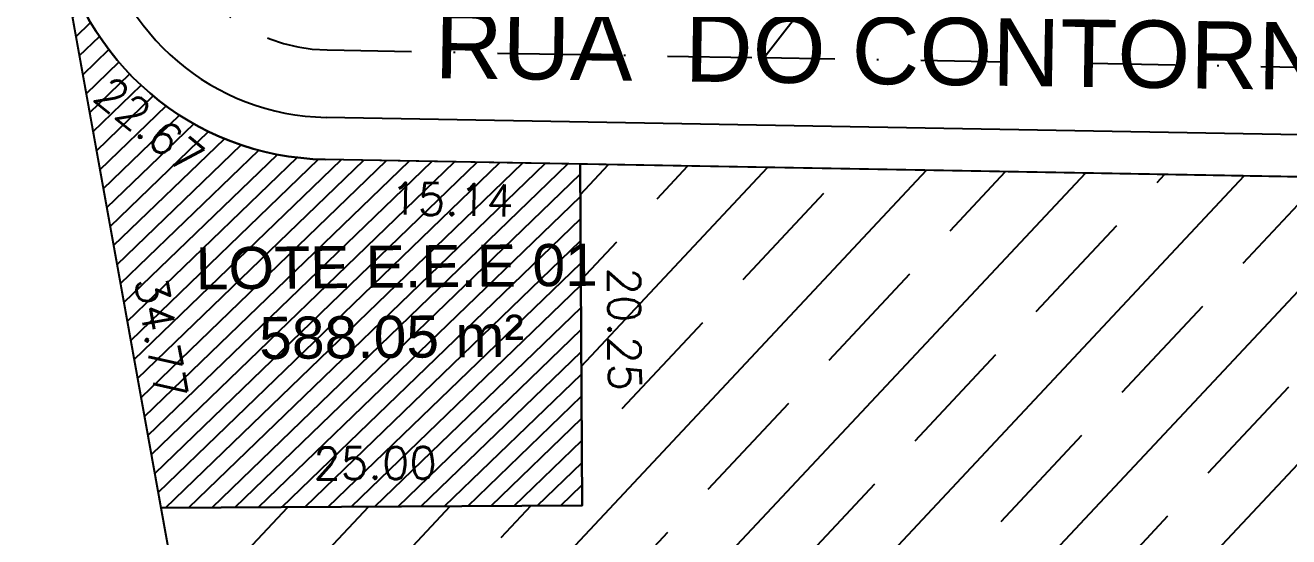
# Model space of a CAD drawing. Header units: millimetres. Extents: x -4430026 to 4783824, y 584 to 9593110.
# Drawn here: x 2121.3 to 2196.3, y 719.8 to 750.1 of the extents above; entities that cross this region are included whole.
import ezdxf
from ezdxf.enums import TextEntityAlignment as Align

# ---------------------------------------------------------------- set-up
doc = ezdxf.new("R2010")
doc.units = ezdxf.units.MM
doc.linetypes.add('CONTINUO', pattern=[0])
doc.linetypes.add('DASHDOT', pattern=[1, 0.5, -0.25, 0, -0.25])
for name, color, linetype in [('Calçada', 1, 'Continuous'), ('Cota', 8, 'Continuous'), ('EIXO DAS VIAS', 252, 'DASHDOT'), ('Elevatórias', 30, 'Continuous'), ('Nomes de Ruas', 3, 'Continuous'), ('TEXTO', 2, 'Continuous'), ('ÁREA INSTITUCIONAL', 12, 'Continuous')]:
    doc.layers.add(name, color=color, linetype=linetype)
doc.styles.add('ARIAL', font='arial.ttf', dxfattribs={"height": 0.25})
doc.styles.add('ROMANS', font='romans.shx')
doc.dimstyles.new('BOLA100', dxfattribs={"dimscale": 0, "dimtxt": 1.9, "dimasz": 0.18, "dimexe": 0.18, "dimexo": 0.063, "dimgap": 0, "dimtad": 1, "dimzin": 4, "dimdsep": 46, "dimtxsty": 'ROMANS', "dimcen": 0.09, "dimse1": 1, "dimse2": 1, "dimsd1": 1, "dimsd2": 1, "dimclrt": 256, "dimaunit": 1, "dimadec": 4, "dimazin": 0, "dimtfac": 1.2, "dimtix": 1, "dimtmove": 2, "dimatfit": 3, "dimfxl": 1, "dimtvp": 2, "dimtolj": 1, "dimtzin": 4, "dimarcsym": 0})

# ---------------------------------------------------------------- blocks, each defined once
blk = doc.blocks.new('*D5426')
at = {"layer": 'DEFPOINTS', "color": 0}
for p in [(2154.205371991252, 741.91246485715), (2157.311998301506, 741.9294573450583), (2154.316139195101, 721.6616156790891)]:
    blk.add_point(p, dxfattribs=at)
at = {"layer": 'Cota', "insert": (2156.82845683965, 732.1087406147758), "char_height": 1.9, "attachment_point": 5, "rotation": 270.31339080857225, "style": 'ROMANS'}
blk.add_mtext('\\A1;20.25', dxfattribs=at)
blk = doc.blocks.new('*D5427')
at = {"layer": 'DEFPOINTS', "color": 0}
for p in [(2129.311170207975, 722.5016920269018), (2129.316513165353, 721.5248738211135), (2154.316139195102, 721.6616156790893)]:
    blk.add_point(p, dxfattribs=at)
at = {"layer": 'Cota', "insert": (2142.02533904683, 724.1700405255447), "char_height": 1.9, "attachment_point": 5, "rotation": 0.31339081645042327, "style": 'ROMANS'}
blk.add_mtext('\\A1;25.00', dxfattribs=at)
blk = doc.blocks.new('*D7419')
at = {"layer": 'DEFPOINTS', "color": 0}
for p in [(2123.129031376784, 755.744648441721), (2129.316513165237, 721.5248738211135), (2130.363610662987, 721.7142057722995)]:
    blk.add_point(p, dxfattribs=at)
at = {"layer": 'Cota', "insert": (2129.335699932521, 731.614344179679), "char_height": 1.9, "attachment_point": 5, "rotation": 280.2492517693656, "style": 'ROMANS'}
blk.add_mtext('\\A1;34.77', dxfattribs=at)
blk = doc.blocks.new('*D7420')
at = {"layer": 'DEFPOINTS', "color": 0}
for p in [(2139.070691896008, 742.1831431203078), (2154.205371991602, 741.9124648571501), (2154.148432167971, 738.7287366725984)]:
    blk.add_point(p, dxfattribs=at)
at = {"layer": 'Cota', "insert": (2146.598079808919, 739.8139239069974), "char_height": 1.9, "attachment_point": 5, "rotation": 358.9753950025406, "style": 'ROMANS'}
blk.add_mtext('\\A1;15.14', dxfattribs=at)
blk = doc.blocks.new('*D7421')
at = {"layer": 'DEFPOINTS', "color": 0}
for p in [(2129.316513165237, 721.5248738211135), (2131.673839487006, 708.4877161868402), (2132.667909314964, 708.6674598884092)]:
    blk.add_point(p, dxfattribs=at)
at = {"layer": 'Cota', "insert": (2132.424087024354, 715.3550728655966), "char_height": 1.9, "attachment_point": 5, "rotation": 280.24925176972954, "style": 'ROMANS'}
blk.add_mtext('\\A1;13.25', dxfattribs=at)
blk = doc.blocks.new('*D7423')
at = {"layer": 'DEFPOINTS', "color": 0}
for p in [(2154.205371991602, 741.9124648571501), (2402.803741204423, 737.4663731940577), (2402.738748553561, 733.8323799614348)]:
    blk.add_point(p, dxfattribs=at)
at = {"layer": 'Cota', "insert": (2278.456551635945, 737.0052738958002), "char_height": 1.9, "attachment_point": 5, "rotation": 358.97539499958344, "style": 'ROMANS'}
blk.add_mtext('\\A1;248.64', dxfattribs=at)

msp = doc.modelspace()

# ---------------------------------------------------------------- hatches: boundary and pattern name
at = {"layer": 'Elevatórias'}
h = msp.add_hatch(dxfattribs=at)
h.set_pattern_fill('ANSI31', color=256, scale=0.3, angle=358.975395059171, style=0)
h.set_pattern_definition([(43.97539505917106, (-4711580.96226169, -10350861.02052405), (-0.6613677988558277, 0.6854552389737766), [])])
edge = h.paths.add_edge_path()
edge.add_line((2154.205371989739, 741.9124648552875), (2139.070691896008, 742.1831431203077))
edge.add_arc((2139.365741228381, 758.6805049051086), 16.49999999900432, 190.249251767811, 268.9753949971964, ccw=False)
edge.add_line((2123.129031376784, 755.744648441721), (2129.316513165702, 721.5248738211135))
edge.add_line((2129.316513165702, 721.5248738211135), (2154.316139195451, 721.6616156790892))
edge.add_line((2154.316139195451, 721.6616156790892), (2154.205371989739, 741.9124648552875))
at = {"layer": 'ÁREA INSTITUCIONAL'}
h = msp.add_hatch(dxfattribs=at)
h.set_pattern_fill('ACET-2D-JIS_STN_1E', color=256, scale=6.999999999999999, angle=26.15881657711991, style=0)
h.set_pattern_definition([(46.85580410984052, (3652445.661082473, -8876539.756836222), (-5.107445047565471, 4.786857537685755), []), (46.85580410984052, (3652450.593494033, -8876539.597020052), (-5.107445047565471, 4.786857537685755), [7.000000000000001, -3.5])])
edge = h.paths.add_edge_path()
edge.add_line((2402.803741204889, 737.4663731959204), (2154.205371991602, 741.9124648571501))
edge.add_line((2154.205371991602, 741.9124648571501), (2154.316139195451, 721.6616156790892))
edge.add_line((2154.316139195451, 721.6616156790892), (2129.316513165237, 721.5248738211135))
edge.add_line((2129.316513165237, 721.5248738211135), (2131.673839487006, 708.4877161868403))
edge.add_line((2131.673839487006, 708.4877161868403), (2158.512514633929, 643.9188330080847))
edge.add_line((2158.512514633929, 643.9188330080847), (2399.222810378169, 646.6066456363092))
edge.add_line((2399.222810378169, 646.6066456363092), (2405.607217375991, 646.5101598762462))
edge.add_arc((2416.257031851203, 650.8496819083134), 11.49999999231378, 178.9753950392517, 202.1696159014044, ccw=False)
edge.add_line((2404.758870613632, 651.0553223435322), (2406.24059536202, 733.9043465946356))
edge.add_arc((2402.741154984151, 733.9669328164796), 3.499999999060839, 358.9753949998424, 452.6234301704)
edge.add_arc((2402.741155019832, 733.9669328071664), 3.500000009287382, 88.97539560514781, 92.62343074692018, ccw=False)

# ---------------------------------------------------------------- linework, layer by layer
at = {"layer": 'Calçada', "lineweight": -3}
for p, q in [((2402.848445649595, 739.9659734629581), (2139.115396340248, 744.6827433910707)), ((2402.848445649595, 739.9659734666834), (2139.11539634118, 744.6827433929334)), ((2402.803741204423, 737.4663731940577), (2139.070691896008, 742.1831431203077))]:
    msp.add_line(p, q, dxfattribs=at)
at = {"layer": 'Calçada'}
msp.add_line((2402.803741204889, 737.4663731959204), (2139.070691895076, 742.183143124033), dxfattribs=at)
msp.add_lwpolyline([(2402.803741204889, 737.4663731959204), (2154.205371991602, 741.9124648571501), (2154.316139195451, 721.6616156790892), (2129.316513165237, 721.5248738211135), (2131.673839487006, 708.4877161868403), (2158.512514633929, 643.9188330080847), (2399.222810378169, 646.6066456363092), (2405.607217375991, 646.5101598762462, -0.1015508194602291), (2404.758870613632, 651.0553223435322), (2406.24059536202, 733.9043465946356, 0.4329875066831099), (2402.580954744817, 737.4632645901779, -0.01591890058577627)], format="xyb", close=True, dxfattribs=at)
at = {"layer": 'Calçada', "lineweight": -3}
for radius in [13.99999999999999, 13.99999999999999, 16.49999999999999]:
    msp.add_arc((2139.365741227624, 758.6805049088339), radius, 190.2492517293356, 268.9753950043855, dxfattribs=at)
at = {"layer": 'Calçada'}
msp.add_arc((2139.365741227624, 758.6805049088339), 16.49999999999999, 190.2492517293356, 268.9753950043855, dxfattribs=at)
at = {"layer": 'EIXO DAS VIAS', "ltscale": 10}
msp.add_line((2165.104282165748, 748.2185812667499, 103.7075370668876), (2292.942155517509, 912.3955886438976, 103.7075370668876), dxfattribs=at)
at = {"layer": 'EIXO DAS VIAS', "ltscale": 10, "elevation": 103.7075370668876}
msp.add_lwpolyline([(2121.262847056949, 802.5966301411877), (2129.525311013089, 756.9011979606489, 0.3576883041523922), (2139.186923450661, 748.6821038257817), (2165.104282165748, 748.2185812667499)], format="xyb", dxfattribs=at)
msp.add_lwpolyline([(2250.103956109715, 746.6983929276953), (2165.104282165748, 748.2185812667499)], dxfattribs=at)
at = {"layer": 'Elevatórias'}
for p, q in [((2154.316139195451, 721.6616156790892, 103.7075370668876), (2154.205371989274, 741.9124648552875, 103.7075370668876)), ((2129.316513165702, 721.5248738211135, 103.7075370668876), (2154.316139195451, 721.6616156790892, 103.7075370668876))]:
    msp.add_line(p, q, dxfattribs=at)
at = {"layer": 'Elevatórias', "elevation": 51.85376853344381}
msp.add_lwpolyline([(2154.205371989739, 741.9124648552875), (2139.070691896008, 742.1831431203077, -0.3576883041524528), (2123.129031376784, 755.744648441721), (2129.316513165702, 721.5248738211135), (2154.316139195451, 721.6616156790892)], format="xyb", close=True, dxfattribs=at)
at = {"layer": 'ÁREA INSTITUCIONAL', "linetype": 'CONTINUO'}
msp.add_lwpolyline([(2406.240595363883, 733.9043465909103, 0.414213562373095), (2402.803741204423, 737.4663731940577), (2139.070691896008, 742.1831431203077, -0.3576883041523793), (2123.129031376784, 755.744648441721), (2131.673839487006, 708.4877161868403), (2158.512514633463, 643.91883301181), (2399.2228103791, 646.6066456363092), (2405.607217372266, 646.5101598781089, -0.1015508194426048), (2404.758870612701, 651.0553223435322)], format="xyb", close=True, dxfattribs=at)
at = {"layer": 'ÁREA INSTITUCIONAL'}
msp.add_lwpolyline([(2406.240595363883, 733.9043465909103, 0.4142135623734626), (2402.803741204423, 737.4663731940577), (2139.070691896008, 742.1831431203077, -0.3576883041524527), (2123.129031376784, 755.744648441721), (2131.673839487006, 708.4877161868403), (2158.512514633463, 643.91883301181), (2399.2228103791, 646.6066456363092), (2405.607217372266, 646.5101598781089, -0.1015508194426755), (2404.758870612701, 651.0553223435322)], format="xyb", close=True, dxfattribs=at)

# ---------------------------------------------------------------- texts
at = {"layer": 'Cota', "insert": (2128.629307911428, 744.2154572010527), "char_height": 1.9, "attachment_point": 5, "rotation": 321.0371329853519, "style": 'ROMANS'}
msp.add_mtext('\\A1;22.67', dxfattribs=at)
at = {"layer": 'Nomes de Ruas', "extrusion": (-0.08414482592960199, 0.0206570711663495, 0.9962393957679576), "style": 'ARIAL'}
msp.add_text('RUA  DO CONTORNO -  .', height=4, rotation=102.9674616145482, dxfattribs=at).set_placement((-1246.301912383408, 1929.706506757641, -167.0025270620571), align=Align.MIDDLE_CENTER)
at = {"layer": 'TEXTO', "insert": (2125.756772404815, 736.9193469863872, 103.7075370668876), "char_height": 2.499999999999999, "width": 34.19904044274198, "attachment_point": 1, "rotation": 0.5367892684100839, "style": 'ARIAL'}
msp.add_mtext('{\\W5.78147; }LOTE E.E.E 01\\P{\\W9.62418; }588.05 m²', dxfattribs=at)

# ---------------------------------------------------------------- dimensions: what is measured, and where the dimension line sits
at = {"layer": 'Cota'}
for base, p1, p2, angle, picture, middle in [((2130.363610662987, 721.7142057722995), (2123.129031376784, 755.744648441721), (2129.316513165237, 721.5248738211135), 280.2492517693664, '*D7419', (2129.335699932521, 731.614344179679)), ((2157.311998301506, 741.9294573450583), (2154.316139195102, 721.6616156790892), (2154.205371991253, 741.9124648571501), 90.31339080857357, '*D5426', (2156.82845683965, 732.1087406147758)), ((2129.311170207975, 722.5016920269018), (2154.316139195102, 721.6616156790892), (2129.316513165353, 721.5248738211135), 180.3133908164504, '*D5427', (2142.02533904683, 724.1700405255447))]:
    dim = msp.add_linear_dim(base=base, p1=p1, p2=p2, angle=angle, dimstyle='BOLA100', override={"dimscale": 1}, dxfattribs=at)
    dim.commit()
    dim.dimension.update_dxf_attribs({"geometry": picture, "text_midpoint": middle, "dimtype": 161})
for p1, p2, distance, picture, middle in [((2139.070691896008, 742.1831431203077), (2154.205371991602, 741.9124648571501), -3.184237317886954, '*D7420', (2146.598079808919, 739.8139239069974)), ((2154.205371991602, 741.9124648571501), (2402.803741204423, 737.4663731940577), -3.6345743711493426, '*D7423', (2278.456551635945, 737.0052738958002)), ((2129.316513165237, 721.5248738211135), (2131.673839487006, 708.4877161868403), 1.0101893986331691, '*D7421', (2132.424087024354, 715.3550728655966))]:
    dim = msp.add_aligned_dim(p1=p1, p2=p2, distance=distance, dimstyle='BOLA100', override={"dimscale": 1}, dxfattribs=at)
    dim.commit()
    dim.dimension.update_dxf_attribs({"geometry": picture, "text_midpoint": middle})

doc.saveas('drawing.dxf')
